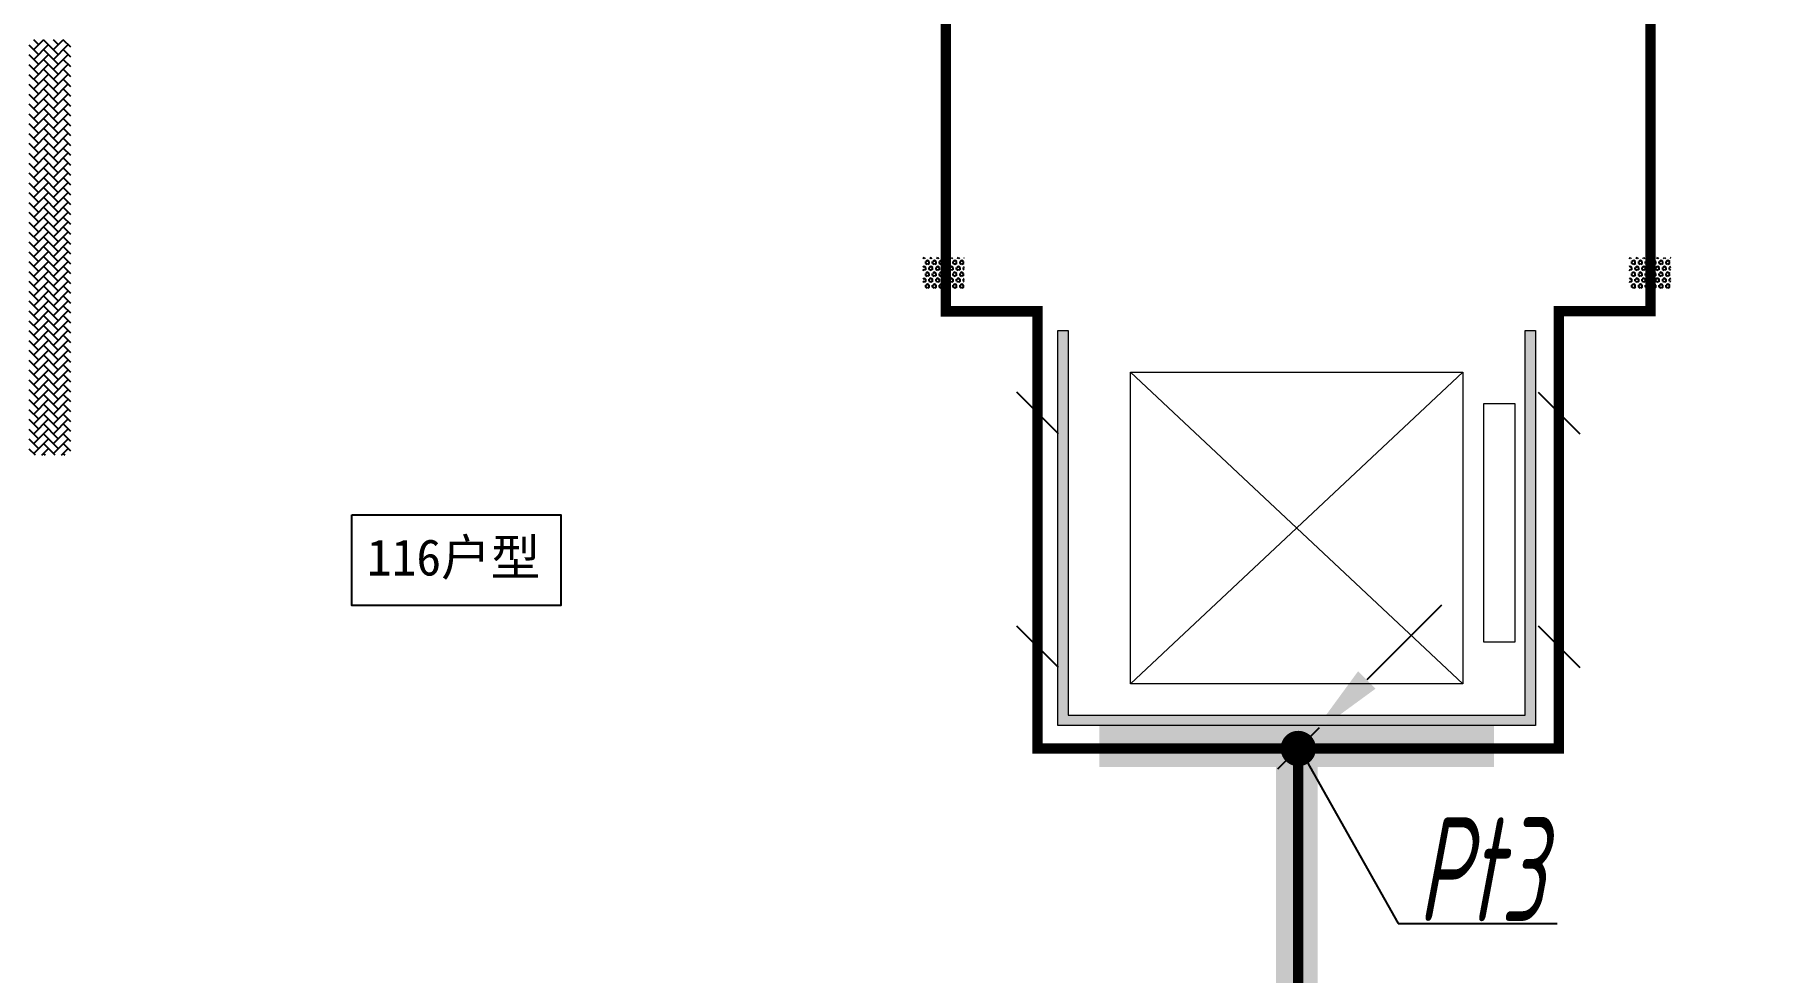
# Model space of a CAD drawing. Extents: x 2803505 to 5851001, y -1372902 to 24339.
# Drawn here: x 3346987 to 3355289, y -773051 to -768537 of the extents above; entities that cross this region are included whole.
import ezdxf
from ezdxf.enums import TextEntityAlignment as Align

# ---------------------------------------------------------------- set-up
doc = ezdxf.new("R2010")
doc.units = 0
doc.header["$LTSCALE"] = 1000
doc.header["$MEASUREMENT"] = 0
doc.linetypes.add('CENTER2', pattern=[1.125, 0.75, -0.125, 0.125, -0.125])
doc.layers.get('0').update_dxf_attribs({"linetype": 'CONTINUOUS'})
for name, color, linetype in [('!!电气', 1, 'CONTINUOUS'), ('DIM-照明', 7, 'CONTINUOUS'), ('LWIRE', 4, 'CONTINUOUS'), ('SHTLN', 4, 'CONTINUOUS'), ('WIRE-接地', 2, 'CONTINUOUS'), ('保温', 6, 'CONTINUOUS')]:
    doc.layers.add(name, color=color, linetype=linetype)
doc.layers.add('3.5方案汇报，与郭总、侯月琴确定户型_t8$0$STAIR', color=2, linetype='CONTINUOUS', lineweight=18)
doc.layers.add('填充', color=251, linetype='CONTINUOUS', lineweight=5)
doc.styles.add('HZTXT', font='gbeitc.shx', dxfattribs={"width": 0.8, "height": 400, "bigfont": 'hztxt.shx'})
doc.styles.get("Standard").update_dxf_attribs({"font": 'gbenor.shx', "bigfont": 'gbcbig.shx'})
doc.styles.add('黑体', font='simhei.ttf')
pattern_1 = [(90, (0, 0), (-16.49778, 1e-15), [9.525, -19.05]), (210, (0, 0), (8.24889, -14.2874966), [9.525, -19.05]), (150, (6e-16, 9.525), (-8.24889, -14.2874966), [9.525, -19.05])]

# ---------------------------------------------------------------- blocks, each defined once
blk = doc.blocks.new('GDFGDGRD')
at = {"layer": '保温', "linetype": 'ByBlock', "ltscale": 10}
h = blk.add_hatch(dxfattribs=at)
h.set_pattern_fill('AR-HBONE', color=251, scale=55)
h.set_pattern_definition([(45, (0, 0), (0, 47.4157523), [100.584, -33.528]), (135, (23.708, 23.708), (3e-15, 47.4157523), [100.584, -33.528])])
h.paths.add_polyline_path([(427216.6, 370023.7), (427216.6, 372023.7), (427016.6, 372023.7), (427016.6, 370023.7)])
at = {"layer": '保温', "linetype": 'Continuous', "ltscale": 10}
h = blk.add_hatch(dxfattribs=at)
h.set_pattern_fill('HEX', color=251, scale=10, angle=90, style=0)
h.set_pattern_definition(pattern_1)
h.paths.add_polyline_path([(431316.6, 370823.7), (431516.6, 370823.7), (431516.7, 370973.7), (431316.7, 370973.7)])
h = blk.add_hatch(dxfattribs=at)
h.set_pattern_fill('HEX', color=251, scale=10, angle=90, style=0)
h.set_pattern_definition(pattern_1)
h.paths.add_polyline_path([(434916.6, 370823.7), (434716.6, 370823.7), (434716.5, 370973.7), (434916.5, 370973.7)])
h = blk.add_hatch(dxfattribs=at)
h.set_pattern_fill('HEX', color=251, scale=10, angle=90, style=0)
h.set_pattern_definition([(90, (-70765.891, -151624.736), (-16.49778, 1e-15), [9.525, -19.05]), (210, (-70765.891, -151624.736), (8.24889, -14.2874966), [9.525, -19.05]), (150, (-70765.891, -151615.211), (-8.24889, -14.2874966), [9.525, -19.05])])
h.paths.add_polyline_path([(434066.6, 368523.7), (434066.6, 368723.7), (432166.6, 368723.7), (432166.6, 368523.7)])
h = blk.add_hatch(dxfattribs=at)
h.set_pattern_fill('HEX', color=251, scale=10, angle=90, style=0)
h.set_pattern_definition([(90, (-70765.891, -152124.736), (-16.49778, 1e-15), [9.525, -19.05]), (210, (-70765.891, -152124.736), (8.24889, -14.2874966), [9.525, -19.05]), (150, (-70765.891, -152115.211), (-8.24889, -14.2874966), [9.525, -19.05])])
h.paths.add_polyline_path([(433016.7, 363923.7), (433216.7, 363923.7), (433216.7, 368523.7), (433016.7, 368523.7)])
blk = doc.blocks.new('A$C66B635E3')
at = {"layer": '填充'}
h = blk.add_hatch(dxfattribs=at)
h.set_pattern_fill('隔热材料02', color=252, scale=100, style=0)
h.set_pattern_definition([(0, (-1161708.397, -603838.63), (0, 50), []), (0, (-1161708.397, -603821.964), (0, 50), []), (270, (-1161664.656, -603813.333), (50, -9e-15), [5.01775, -44.98225]), (270, (-1161702.115, -603813.333), (50, -9e-15), [5.01775, -44.98225]), (90, (-1161676.603, -603847.26), (-50, 3e-15), [5.01775, -44.98225]), (90, (-1161690.17, -603847.26), (-50, 3e-15), [5.01775, -44.98225]), (180, (-1161658.373, -603855.3), (-6e-15, -50), [50.02425, 0.02425]), (135, (-1161672.33, -603852.79), (3e-15, 49.99987405), [4.268, -66.44275]), (116.56505, (-1161625.348, -603849.77), (0.00011283, 49.99993342), [2.805, -108.9985]), (116.56505, (-1161675.348, -603849.77), (0.00011283, 49.99993342), [2.805, -108.9985]), (153.43495, (-1161617.313, -603855.298), (-0.0001128, 49.9999334), [5.61, -106.1935]), (153.43495, (-1161667.313, -603855.298), (-0.0001128, 49.9999334), [5.61, -106.1935]), (63.43495, (-1161626.603, -603842.244), (-0.00011283, 49.99993342), [26.714, -85.0895]), (63.43495, (-1161676.603, -603842.244), (-0.00011283, 49.99993342), [26.714, -85.0895]), (116.56505, (-1161614.656, -603813.333), (0.00011283, 49.99993342), [2.805, -108.9985]), (116.56505, (-1161664.656, -603813.333), (0.00011283, 49.99993342), [2.805, -108.9985]), (135, (-1161665.91, -603810.824), (3e-15, 49.99987405), [4.268, -66.44275]), (153.43495, (-1161618.93, -603807.806), (-0.0001128, 49.9999334), [5.61, -106.1935]), (153.43495, (-1161668.93, -603807.806), (-0.0001128, 49.9999334), [5.61, -106.1935]), (45, (-1161700.86, -603810.824), (0, 49.99987405), [4.268, -66.44275]), (63.43495, (-1161652.115, -603813.333), (-0.00011283, 49.99993342), [2.805, -108.9985]), (63.43495, (-1161702.115, -603813.333), (-0.00011283, 49.99993342), [2.805, -108.9985]), (26.56505, (-1161647.842, -603807.806), (0.0001128, 49.9999334), [5.61, -106.1935]), (26.56505, (-1161697.842, -603807.806), (0.0001128, 49.9999334), [5.61, -106.1935]), (116.56505, (-1161640.168, -603842.244), (0.00011283, 49.99993342), [26.714, -85.0895]), (116.56505, (-1161690.168, -603842.244), (0.00011283, 49.99993342), [26.714, -85.0895]), (45, (-1161694.44, -603852.79), (0, 49.99987405), [4.268, -66.44275]), (63.43495, (-1161641.422, -603849.77), (-0.00011283, 49.99993342), [2.805, -108.9985]), (63.43495, (-1161691.422, -603849.77), (-0.00011283, 49.99993342), [2.805, -108.9985]), (26.56505, (-1161649.46, -603855.298), (0.0001128, 49.9999334), [5.61, -106.1935]), (26.56505, (-1161699.46, -603855.298), (0.0001128, 49.9999334), [5.61, -106.1935])])
h.paths.add_polyline_path([(13600, 6800), (13650, 6800), (13650, 4900), (11350, 4900), (11350, 6800), (11400, 6800), (11400, 4950), (13600, 4950)])
at = {"color": 252}
blk.add_lwpolyline([(7952.9, 5913.6), (8958.9, 5913.6), (8958.9, 5477.6), (7952.9, 5477.6)], close=True, dxfattribs=at)
at = {"layer": '3.5方案汇报，与郭总、侯月琴确定户型_t8$0$STAIR', "color": 252}
for p, q in [((13300, 6600), (11700, 5100)), ((11700, 6600), (13300, 5100))]:
    blk.add_line(p, q, dxfattribs=at)
for points in [[(11700, 5100), (11700, 6600), (13300, 6600), (13300, 5100)], [(13400, 5300), (13400, 6450), (13550, 6450), (13550, 5300)]]:
    blk.add_lwpolyline(points, close=True, dxfattribs=at)
at = {"layer": '填充', "color": 252}
blk.add_lwpolyline([(13600, 6800), (13650, 6800), (13650, 4900), (11350, 4900), (11350, 6800), (11400, 6800), (11400, 4950), (13600, 4950)], close=True, dxfattribs=at)
at = {"color": 252}
blk.add_blockref('GDFGDGRD', (-420616.6, -363823.7), dxfattribs=at)
at = {"color": 252, "style": '黑体'}
blk.add_text('116户型', height=175, dxfattribs=at).set_placement((8025, 5621.5))
blk = doc.blocks.new('$TelecSys$00000008')
blk.add_line((0.4, 0.4), (-0.4, -0.4))
blk = doc.blocks.new('$TelecSys$00000078')
for p, q in [((1.15, 1.15), (0.55, 0.55)), ((0.104, 0.104), (0.104, 0.104)), ((-0.104, -0.104), (-0.104, -0.104))]:
    blk.add_line(p, q)
at = {"const_width": 0.142}
blk.add_lwpolyline([(-0.071, 0, 1), (0.071, 0, 1)], format="xyb", close=True, dxfattribs=at)
blk.add_solid([(0.62, 0.48), (0.48, 0.62), (0.1, 0.1)])
at = {"width": 0.8, "flags": 9}
blk.add_attdef('A', (0, 0), '', height=0.00002, dxfattribs=at)

msp = doc.modelspace()

# ---------------------------------------------------------------- linework, layer by layer
at = {"layer": 'DIM-照明', "color": 7, "ltscale": 0.8}
for p, q in [((3353095.5, -772007.2), (3353550.9, -772815.4)), ((3353550.9, -772815.4), (3354316.2, -772815.4))]:
    msp.add_line(p, q, dxfattribs=at)
at = {"layer": 'WIRE-接地', "color": 2, "linetype": 'CENTER2', "const_width": 50}
for points in [[(3350868.2, -765869), (3351672.4, -765869), (3351672.4, -768296.6), (3351372.9, -768296.6), (3351372.9, -769869.3), (3351814.9, -769869.3), (3351814.9, -771973.2), (3354324.2, -771973.2), (3354324.2, -769868.2), (3354765.1, -769868.2), (3354765.1, -768261.9), (3354470.4, -768261.9), (3354470.4, -765866.8), (3355264.5, -765865)], [(3353069.6, -771973.2), (3353066.8, -776763.5)]]:
    msp.add_lwpolyline(points, dxfattribs=at)

# ---------------------------------------------------------------- block references
at = {"layer": '!!电气'}
msp.add_blockref('A$C66B635E3', (3340562.1, -776762.1), dxfattribs=at)
at = {"layer": 'LWIRE', "color": 4, "xscale": 600, "yscale": 600, "zscale": 600}
msp.add_blockref('$TelecSys$00000078', (3353069.6, -771973.2), dxfattribs=at)
at = {"layer": 'SHTLN', "color": 2, "xscale": 250, "yscale": 250, "zscale": 250}
for p, rotation in [((3351814.9, -770358.8), 270), ((3354324.2, -770358.2), 90), ((3351814.9, -771483.8), 270), ((3354324.2, -771483.2), 90)]:
    msp.add_blockref('$TelecSys$00000008', p, dxfattribs=dict(at, rotation=rotation))
msp.add_blockref('$TelecSys$00000008', (3353069.6, -771973.2), dxfattribs=at)

# ---------------------------------------------------------------- texts
at = {"layer": 'DIM-照明', "color": 7, "ltscale": 0.8, "style": 'HZTXT', "width": 0.7}
msp.add_text('Pt3', height=500, dxfattribs=at).set_placement((3353949.5, -772553.7), align=Align.MIDDLE)

doc.saveas('drawing.dxf')
